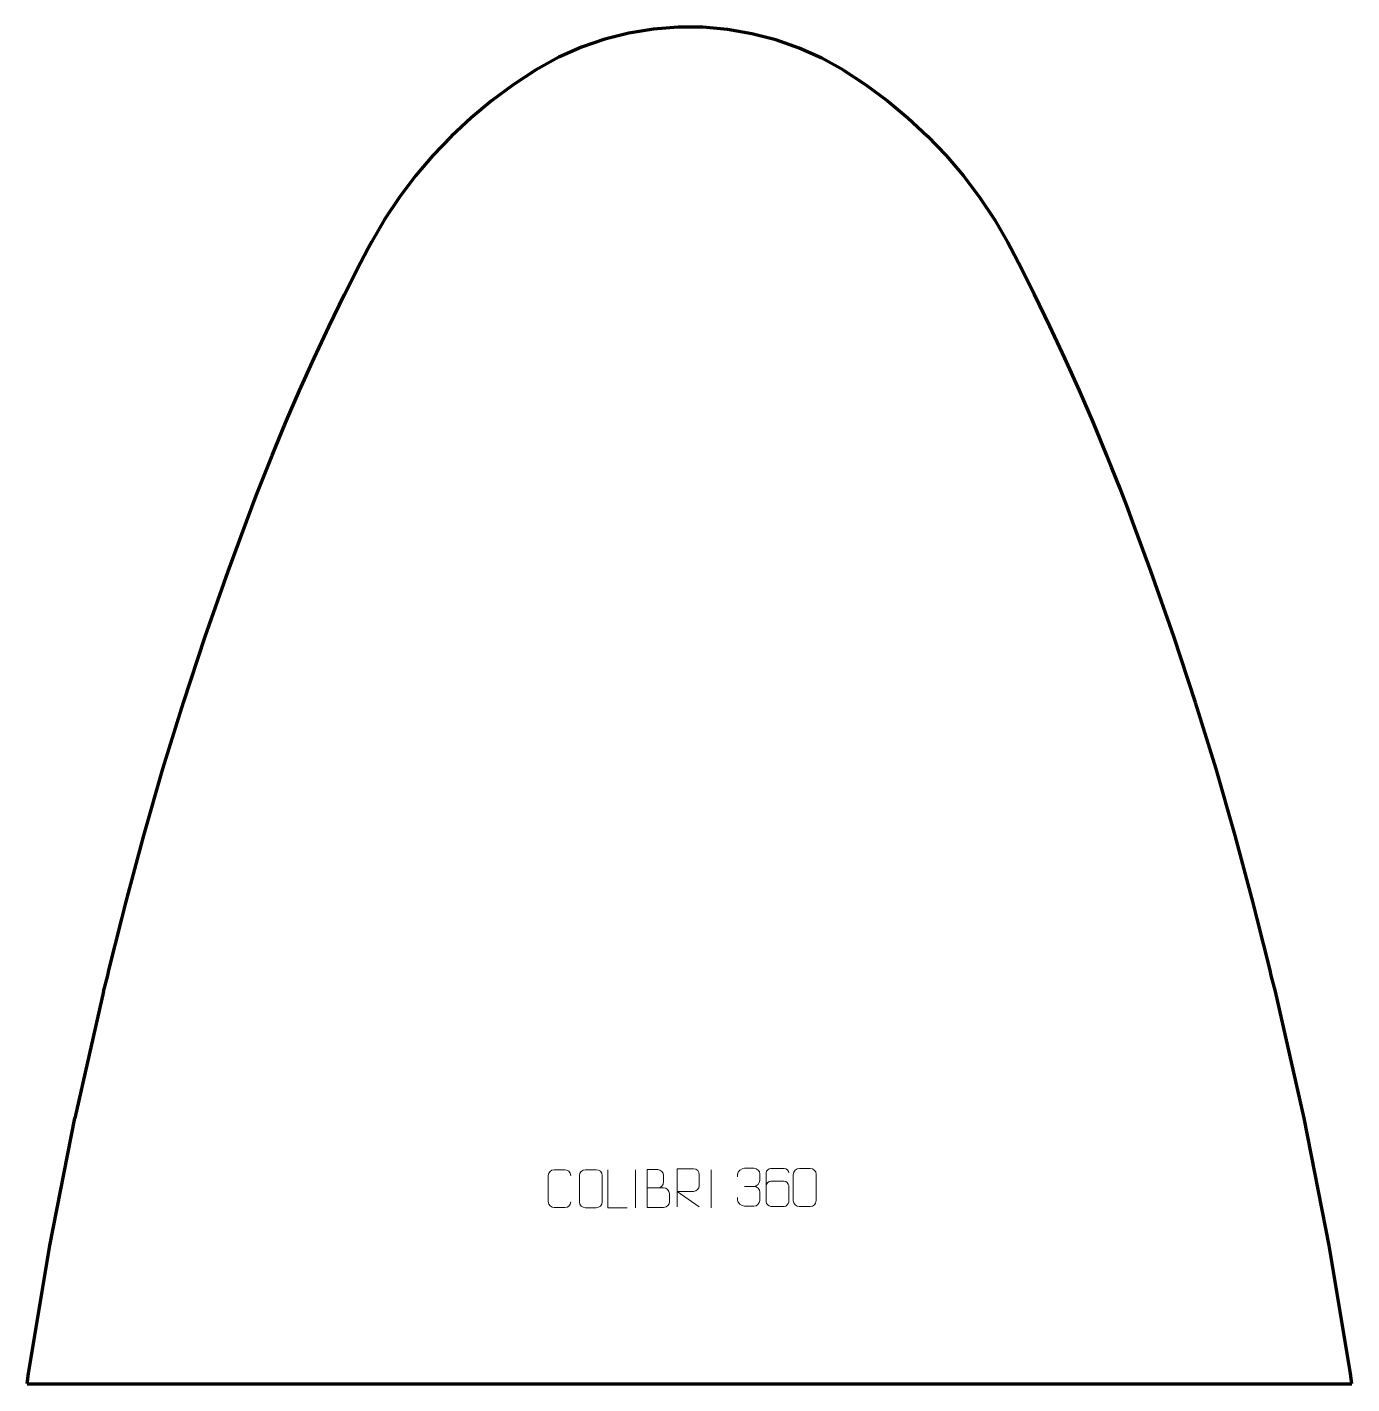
# Model space of a CAD drawing. Header units: millimetres. Extents: x -448 to 425, y 795 to 1689.
import ezdxf

# ---------------------------------------------------------------- set-up
doc = ezdxf.new("R2010")
doc.units = ezdxf.units.MM
doc.header["$MEASUREMENT"] = 0
doc.layers.add('layer 1', color=7, linetype='Continuous')

msp = doc.modelspace()

# ---------------------------------------------------------------- linework, layer by layer
at = {"layer": 'layer 1', "color": 242, "lineweight": 106}
for points in [[(-67.0173, 1681.0684), (-67.0173, 1681.0684), (-82.4561, 1675.7924), (-82.4561, 1675.7924)], [(-51.1927, 1685.0378), (-51.1927, 1685.0378), (-67.0173, 1681.0684), (-67.0173, 1681.0684)], [(-35.0912, 1687.6735), (-35.0912, 1687.6735), (-51.1927, 1685.0378), (-51.1927, 1685.0378)], [(-18.8264, 1688.9557), (-18.8264, 1688.9557), (-35.0912, 1687.6735), (-35.0912, 1687.6735)], [(-2.5112, 1688.8768), (-2.5112, 1688.8768), (-18.8264, 1688.9557), (-18.8264, 1688.9557)], [(13.7394, 1687.437), (13.7394, 1687.437), (-2.5112, 1688.8768), (-2.5112, 1688.8768)], [(29.8148, 1684.6463), (29.8148, 1684.6463), (13.7394, 1687.437), (13.7394, 1687.437)], [(45.6008, 1680.5233), (45.6008, 1680.5233), (29.8148, 1684.6463), (29.8148, 1684.6463)], [(60.9864, 1675.0985), (60.9864, 1675.0985), (45.6008, 1680.5233), (45.6008, 1680.5233)], [(-82.4561, 1675.7924), (-82.4561, 1675.7924), (-97.4002, 1669.2462), (-97.4002, 1669.2462)], [(75.8675, 1668.4088), (75.8675, 1668.4088), (60.9864, 1675.0985), (60.9864, 1675.0985)], [(-97.4002, 1669.2462), (-97.4002, 1669.2462), (-112.7155, 1660.4999), (-112.7155, 1660.4999)], [(90.1377, 1660.4999), (90.1377, 1660.4999), (75.8675, 1668.4088), (75.8675, 1668.4088)], [(-112.7155, 1660.4999), (-112.7155, 1660.4999), (-127.4978, 1650.8834), (-127.4978, 1650.8834)], [(90.1377, 1660.4999), (90.1377, 1660.4999), (104.9212, 1650.8834), (104.9212, 1650.8834)], [(-127.4978, 1650.8834), (-127.4978, 1650.8834), (-141.6988, 1640.4262), (-141.6988, 1640.4262)], [(104.9212, 1650.8834), (104.9212, 1650.8834), (119.1223, 1640.4262), (119.1223, 1640.4262)], [(-141.6988, 1640.4262), (-141.6988, 1640.4262), (-155.2735, 1629.1662), (-155.2735, 1629.1662)], [(119.1223, 1640.4262), (119.1223, 1640.4262), (132.6969, 1629.1662), (132.6969, 1629.1662)], [(-155.2735, 1629.1662), (-155.2735, 1629.1662), (-168.1729, 1617.1403), (-168.1729, 1617.1403)], [(132.6969, 1629.1662), (132.6969, 1629.1662), (145.5947, 1617.1403), (145.5947, 1617.1403)], [(-168.1729, 1617.1403), (-168.1729, 1617.1403), (-180.3549, 1604.3876), (-180.3549, 1604.3876)], [(145.5947, 1617.1403), (145.5947, 1617.1403), (157.7783, 1604.3876), (157.7783, 1604.3876)], [(-180.3549, 1604.3876), (-180.3549, 1604.3876), (-191.7799, 1590.9533), (-191.7799, 1590.9533)], [(157.7783, 1604.3876), (157.7783, 1604.3876), (169.2017, 1590.9533), (169.2017, 1590.9533)], [(-191.7799, 1590.9533), (-191.7799, 1590.9533), (-202.4074, 1576.8782), (-202.4074, 1576.8782)], [(169.2017, 1590.9533), (169.2017, 1590.9533), (179.8296, 1576.8782), (179.8296, 1576.8782)], [(-202.4074, 1576.8782), (-202.4074, 1576.8782), (-212.2032, 1562.2138), (-212.2032, 1562.2138)], [(179.8296, 1576.8782), (179.8296, 1576.8782), (189.6271, 1562.2138), (189.6271, 1562.2138)], [(-212.2032, 1562.2138), (-212.2032, 1562.2138), (-220.7015, 1547.7457), (-220.7015, 1547.7457)], [(189.6271, 1562.2138), (189.6271, 1562.2138), (198.1237, 1547.7457), (198.1237, 1547.7457)], [(-223.0405, 1543.2876), (-223.0405, 1543.2876), (-220.7015, 1547.7457), (-220.7015, 1547.7457)], [(198.1237, 1547.7457), (198.1237, 1547.7457), (198.5583, 1547.0075), (198.5583, 1547.0075)], [(198.5583, 1547.0075), (198.5583, 1547.0075), (200.4623, 1543.2876), (200.4623, 1543.2876)], [(-228.0913, 1533.6563), (-228.0913, 1533.6563), (-223.0405, 1543.2876), (-223.0405, 1543.2876)], [(205.513, 1533.6563), (205.513, 1533.6563), (200.4623, 1543.2876), (200.4623, 1543.2876)], [(-238.5997, 1512.8672), (-238.5997, 1512.8672), (-228.0913, 1533.6563), (-228.0913, 1533.6563)], [(216.0231, 1512.8672), (216.0231, 1512.8672), (205.513, 1533.6563), (205.513, 1533.6563)], [(-248.7971, 1491.9216), (-248.7971, 1491.9216), (-238.5997, 1512.8672), (-238.5997, 1512.8672)], [(226.2205, 1491.9216), (226.2205, 1491.9216), (216.0231, 1512.8672), (216.0231, 1512.8672)], [(-258.6791, 1470.8271), (-258.6791, 1470.8271), (-248.7971, 1491.9216), (-248.7971, 1491.9216)], [(236.1013, 1470.8271), (236.1013, 1470.8271), (226.2205, 1491.9216), (226.2205, 1491.9216)], [(-268.2444, 1449.5859), (-268.2444, 1449.5859), (-258.6791, 1470.8271), (-258.6791, 1470.8271)], [(245.6662, 1449.5859), (245.6662, 1449.5859), (236.1013, 1470.8271), (236.1013, 1470.8271)], [(-277.4894, 1428.2045), (-277.4894, 1428.2045), (-268.2444, 1449.5859), (-268.2444, 1449.5859)], [(254.9128, 1428.2045), (254.9128, 1428.2045), (245.6662, 1449.5859), (245.6662, 1449.5859)], [(-286.4133, 1406.6852), (-286.4133, 1406.6852), (-277.4894, 1428.2045), (-277.4894, 1428.2045)], [(263.8371, 1406.6852), (263.8371, 1406.6852), (254.9128, 1428.2045), (254.9128, 1428.2045)], [(-289.4177, 1399.1223), (-289.4177, 1399.1223), (-286.4133, 1406.6852), (-286.4133, 1406.6852)], [(266.8411, 1399.1223), (266.8411, 1399.1223), (263.8371, 1406.6852), (263.8371, 1406.6852)], [(-296.7932, 1380.3579), (-296.7932, 1380.3579), (-289.4177, 1399.1223), (-289.4177, 1399.1223)], [(272.437, 1385.0371), (272.437, 1385.0371), (266.8411, 1399.1223), (266.8411, 1399.1223)], [(-303.2891, 1363.261), (-303.2891, 1363.261), (-296.7932, 1380.3579), (-296.7932, 1380.3579)], [(274.215, 1380.3579), (274.215, 1380.3579), (272.437, 1385.0371), (272.437, 1385.0371)], [(276.8882, 1373.5576), (276.8882, 1373.5576), (274.215, 1380.3579), (274.215, 1380.3579)], [(280.7125, 1363.261), (280.7125, 1363.261), (276.8882, 1373.5576), (276.8882, 1373.5576)], [(-315.3967, 1330.6683), (-315.3967, 1330.6683), (-303.2891, 1363.261), (-303.2891, 1363.261)], [(292.8201, 1330.6683), (292.8201, 1330.6683), (280.7125, 1363.261), (280.7125, 1363.261)], [(-330.5229, 1287.4867), (-330.5229, 1287.4867), (-315.3967, 1330.6683), (-315.3967, 1330.6683)], [(307.9463, 1287.4867), (307.9463, 1287.4867), (292.8201, 1330.6683), (292.8201, 1330.6683)], [(-344.8361, 1244.0279), (-344.8361, 1244.0279), (-330.5229, 1287.4867), (-330.5229, 1287.4867)], [(322.2595, 1244.0279), (322.2595, 1244.0279), (307.9463, 1287.4867), (307.9463, 1287.4867)], [(-358.3335, 1200.3102), (-358.3335, 1200.3102), (-344.8361, 1244.0279), (-344.8361, 1244.0279)], [(335.7553, 1200.3102), (335.7553, 1200.3102), (322.2595, 1244.0279), (322.2595, 1244.0279)], [(-371.0074, 1156.3465), (-371.0074, 1156.3465), (-358.3335, 1200.3102), (-358.3335, 1200.3102)], [(348.4295, 1156.3465), (348.4295, 1156.3465), (335.7553, 1200.3102), (335.7553, 1200.3102)], [(-382.8539, 1112.1524), (-382.8539, 1112.1524), (-371.0074, 1156.3465), (-371.0074, 1156.3465)], [(360.2761, 1112.1524), (360.2761, 1112.1524), (348.4295, 1156.3465), (348.4295, 1156.3465)], [(-385.4397, 1101.6281), (-385.4397, 1101.6281), (-382.8539, 1112.1524), (-382.8539, 1112.1524)], [(362.8615, 1101.6281), (362.8615, 1101.6281), (360.2761, 1112.1524), (360.2761, 1112.1524)], [(-393.8701, 1067.7448), (-393.8701, 1067.7448), (-385.4397, 1101.6281), (-385.4397, 1101.6281)], [(371.2923, 1067.7448), (371.2923, 1067.7448), (362.8615, 1101.6281), (362.8615, 1101.6281)], [(-397.418, 1053.6267), (-397.418, 1053.6267), (-394.7005, 1064.0908), (-394.7005, 1064.0908)], [(-394.7005, 1064.0908), (-394.7005, 1064.0908), (-393.8701, 1067.7448), (-393.8701, 1067.7448)], [(372.124, 1064.0908), (372.124, 1064.0908), (371.2923, 1067.7448), (371.2923, 1067.7448)], [(374.8402, 1053.6267), (374.8402, 1053.6267), (372.124, 1064.0908), (372.124, 1064.0908)], [(-397.418, 1053.6267), (-397.418, 1053.6267), (-416.419, 970.2472), (-416.419, 970.2472)], [(393.8424, 970.2472), (393.8424, 970.2472), (374.8402, 1053.6267), (374.8402, 1053.6267)], [(-406.1801, 1015.1727), (-406.1801, 1015.1727), (-406.2874, 1015.1727), (-406.2874, 1015.1727)], [(383.6035, 1015.1727), (383.6035, 1015.1727), (383.7112, 1015.1727), (383.7112, 1015.1727)], [(-432.922, 886.3373), (-432.922, 886.3373), (-416.419, 970.2472), (-416.419, 970.2472)], [(410.3438, 886.3373), (410.3438, 886.3373), (393.8424, 970.2472), (393.8424, 970.2472)], [(-446.9096, 801.9729), (-446.9096, 801.9729), (-432.922, 886.3373), (-432.922, 886.3373)], [(424.3331, 801.9729), (424.3331, 801.9729), (410.3438, 886.3373), (410.3438, 886.3373)], [(-447.8304, 795.1742), (-447.8304, 795.1742), (-446.9096, 801.9729), (-446.9096, 801.9729)], [(425.2522, 795.1742), (425.2522, 795.1742), (424.3331, 801.9729), (424.3331, 801.9729)], [(-447.8304, 795.1742), (-447.8304, 795.1742), (425.2522, 795.1742), (425.2522, 795.1742)]]:
    msp.add_open_spline(points, degree=3, dxfattribs=at)
at = {"layer": 'layer 1', "color": 250, "lineweight": 9}
for points, knots in [([(-89.5032, 915.0717), (-89.643, 912.7483), (-91.3202, 911.2687), (-93.4679, 911.2579), (-93.4679, 911.2579), (-95.7998, 911.2583), (-98.1317, 911.2583), (-100.4632, 911.2579), (-100.4632, 911.2579), (-102.3882, 911.1525), (-104.3603, 913.037), (-104.3491, 915.0543), (-104.3491, 915.0543), (-104.3487, 920.8244), (-104.3487, 926.5941), (-104.3491, 932.3634), (-104.3491, 932.3634), (-104.3449, 934.5015), (-102.5982, 936.2207), (-100.4458, 936.2072), (-100.4458, 936.2072), (-98.1201, 936.2072), (-95.794, 936.2072), (-93.4679, 936.2072), (-93.4679, 936.2072), (-91.5213, 936.2427), (-89.5299, 934.7512), (-89.5032, 932.3136)], [0, 0, 0, 0, 0.125, 0.125, 0.125, 0.125, 0.25, 0.25, 0.25, 0.25, 0.375, 0.375, 0.375, 0.375, 0.5, 0.5, 0.5, 0.5, 0.625, 0.625, 0.625, 0.625, 0.75, 0.75, 0.75, 0.75, 1, 1, 1, 1]), ([(-79.8693, 936.2297), (-77.5032, 936.2297), (-75.1367, 936.2297), (-72.7702, 936.2297), (-72.7702, 936.2297), (-70.7897, 936.2653), (-68.7637, 934.771), (-68.7366, 932.3289), (-68.7366, 932.3289), (-68.737, 926.5715), (-68.737, 920.8137), (-68.7366, 915.0555), (-68.7366, 915.0555), (-68.8787, 912.7279), (-70.5851, 911.2456), (-72.7702, 911.2348), (-72.7702, 911.2348), (-75.1426, 911.2352), (-77.515, 911.2352), (-79.887, 911.2348), (-79.887, 911.2348), (-81.8455, 911.1292), (-83.8519, 913.0171), (-83.8405, 915.0381), (-83.8405, 915.0381), (-83.8401, 920.8187), (-83.8401, 926.599), (-83.8405, 932.3788), (-83.8405, 932.3788), (-83.8362, 934.5208), (-82.0591, 936.2433), (-79.8693, 936.2297)], [0, 0, 0, 0, 0.11111111, 0.11111111, 0.11111111, 0.11111111, 0.22222222, 0.22222222, 0.22222222, 0.22222222, 0.33333333, 0.33333333, 0.33333333, 0.33333333, 0.44444444, 0.44444444, 0.44444444, 0.44444444, 0.55555556, 0.55555556, 0.55555556, 0.55555556, 0.66666667, 0.66666667, 0.66666667, 0.66666667, 0.77777778, 0.77777778, 0.77777778, 0.77777778, 1, 1, 1, 1]), ([(-52.2623, 911.2154), (-52.2623, 911.2154), (-65.2114, 911.2154), (-65.2114, 911.2154), (-65.2114, 911.2154), (-65.2114, 911.2154), (-65.2114, 936.169), (-65.2114, 936.169)], [0, 0, 0, 0, 0.33333333, 0.33333333, 0.33333333, 0.33333333, 1, 1, 1, 1]), ([(-39.2388, 924.3283), (-35.6002, 924.3287), (-32.0131, 924.3287), (-28.3737, 924.3283), (-28.3737, 924.3283), (-26.3983, 924.311), (-24.4747, 922.5749), (-24.4747, 920.5253), (-24.4747, 920.5253), (-24.4751, 919.3967), (-24.4751, 916.3473), (-24.4747, 915.2184), (-24.4747, 915.2184), (-24.4571, 913.3605), (-25.9992, 911.3466), (-28.3207, 911.3635), (-28.3207, 911.3635), (-31.9605, 911.3639), (-35.5999, 911.3639), (-39.2388, 911.3635), (-39.2388, 911.3635), (-39.2388, 919.6818), (-39.2388, 927.9996), (-39.2388, 936.3171), (-39.2388, 936.3171), (-36.8651, 936.3171), (-34.491, 936.3171), (-32.1168, 936.3171), (-32.1168, 936.3171), (-30.436, 936.3347), (-28.3392, 934.4242), (-28.3215, 932.4618), (-28.3215, 932.4618), (-28.3219, 930.3957), (-28.3219, 930.2497), (-28.3215, 928.1832), (-28.3215, 928.1832), (-28.3042, 926.1171), (-30.1587, 924.311), (-32.1687, 924.3283)], [0, 0, 0, 0, 0.09090909, 0.09090909, 0.09090909, 0.09090909, 0.18181818, 0.18181818, 0.18181818, 0.18181818, 0.27272727, 0.27272727, 0.27272727, 0.27272727, 0.36363636, 0.36363636, 0.36363636, 0.36363636, 0.45454545, 0.45454545, 0.45454545, 0.45454545, 0.54545455, 0.54545455, 0.54545455, 0.54545455, 0.63636364, 0.63636364, 0.63636364, 0.63636364, 0.72727273, 0.72727273, 0.72727273, 0.72727273, 0.81818182, 0.81818182, 0.81818182, 0.81818182, 1, 1, 1, 1]), ([(-19.5007, 911.8516), (-19.5007, 911.8516), (-19.5007, 936.8051), (-19.5007, 936.8051), (-19.5007, 936.8051), (-15.9059, 936.8051), (-12.3104, 936.8051), (-8.7152, 936.8051), (-8.7152, 936.8051), (-6.3899, 936.7674), (-4.8326, 935.2774), (-4.8367, 932.911), (-4.8367, 932.911), (-4.8371, 930.8755), (-4.8371, 927.8161), (-4.8367, 925.7801), (-4.8367, 925.7801), (-4.8432, 923.9046), (-6.6555, 921.9628), (-8.665, 921.9437), (-8.665, 921.9437), (-8.665, 921.9437), (-19.5007, 921.9437), (-19.5007, 921.9437), (-19.5007, 921.9437), (-19.5007, 921.9437), (-4.846, 911.8516), (-4.846, 911.8516)], [0, 0, 0, 0, 0.125, 0.125, 0.125, 0.125, 0.25, 0.25, 0.25, 0.25, 0.375, 0.375, 0.375, 0.375, 0.5, 0.5, 0.5, 0.5, 0.625, 0.625, 0.625, 0.625, 0.75, 0.75, 0.75, 0.75, 1, 1, 1, 1]), ([(20.3081, 931.4974), (20.3081, 931.4974), (20.3081, 933.3546), (20.3081, 933.3546), (20.3081, 933.3546), (20.2938, 935.0965), (22.9583, 937.2146), (25.0174, 937.1919), (25.0174, 937.1919), (27.0815, 937.1919), (29.1455, 937.1919), (31.2092, 937.1919), (31.2092, 937.1919), (33.4037, 937.2007), (35.002, 935.3539), (35.0464, 933.4418), (35.0464, 933.4418), (35.046, 932.0067), (35.046, 930.5716), (35.0464, 929.1361), (35.0464, 929.1361), (34.9978, 927.4826), (33.3952, 925.2526), (31.1969, 925.2626), (31.1969, 925.2626), (33.4006, 925.2514), (35.0086, 923.4482), (35.0626, 921.3887), (35.0626, 921.3887), (35.0622, 919.604), (35.0622, 917.8193), (35.0626, 916.0342), (35.0626, 916.0342), (35.0727, 913.9728), (33.0178, 912.2097), (31.1969, 912.2178), (31.1969, 912.2178), (29.1316, 912.2181), (27.0664, 912.2181), (25.0008, 912.2178), (25.0008, 912.2178), (22.8322, 912.2293), (20.3012, 914.6295), (20.2826, 916.0913), (20.2826, 916.0913), (20.2826, 916.0913), (20.2826, 917.9999), (20.2826, 917.9999)], [0, 0, 0, 0, 0.07692308, 0.07692308, 0.07692308, 0.07692308, 0.15384615, 0.15384615, 0.15384615, 0.15384615, 0.23076923, 0.23076923, 0.23076923, 0.23076923, 0.30769231, 0.30769231, 0.30769231, 0.30769231, 0.38461538, 0.38461538, 0.38461538, 0.38461538, 0.46153846, 0.46153846, 0.46153846, 0.46153846, 0.53846154, 0.53846154, 0.53846154, 0.53846154, 0.61538462, 0.61538462, 0.61538462, 0.61538462, 0.69230769, 0.69230769, 0.69230769, 0.69230769, 0.76923077, 0.76923077, 0.76923077, 0.76923077, 0.84615385, 0.84615385, 0.84615385, 0.84615385, 1, 1, 1, 1]), ([(54.1181, 934.0874), (54.094, 935.4269), (52.7378, 937.0801), (51.1659, 937.0458), (51.1659, 937.0458), (48.1811, 937.0455), (45.1959, 937.0455), (42.2105, 937.0458), (42.2105, 937.0458), (40.9914, 937.0607), (39.2632, 935.6231), (39.2582, 934.0874), (39.2582, 934.0874), (39.2585, 927.7269), (39.2585, 921.3661), (39.2582, 915.0054), (39.2582, 915.0054), (39.2629, 913.8425), (40.9914, 912.0714), (42.2105, 912.047), (42.2105, 912.047), (45.1959, 912.0473), (48.1811, 912.0473), (51.1659, 912.047), (51.1659, 912.047), (52.444, 912.0908), (54.1137, 913.7053), (54.1181, 915.0054), (54.1181, 915.0054), (54.1181, 918.5887), (54.1181, 922.1718), (54.1181, 925.7545), (54.1181, 925.7545), (54.0796, 927.2327), (52.4969, 928.6656), (51.1659, 928.6636), (51.1659, 928.6636), (48.1811, 928.6639), (45.1959, 928.6639), (42.2105, 928.6636), (42.2105, 928.6636), (40.881, 928.6686), (39.238, 927.1613), (39.2797, 925.7328)], [0, 0, 0, 0, 0.08333333, 0.08333333, 0.08333333, 0.08333333, 0.16666667, 0.16666667, 0.16666667, 0.16666667, 0.25, 0.25, 0.25, 0.25, 0.33333333, 0.33333333, 0.33333333, 0.33333333, 0.41666667, 0.41666667, 0.41666667, 0.41666667, 0.5, 0.5, 0.5, 0.5, 0.58333333, 0.58333333, 0.58333333, 0.58333333, 0.66666667, 0.66666667, 0.66666667, 0.66666667, 0.75, 0.75, 0.75, 0.75, 0.83333333, 0.83333333, 0.83333333, 0.83333333, 1, 1, 1, 1]), ([(61.1075, 937.046), (63.4736, 937.046), (65.8401, 937.046), (68.2066, 937.046), (68.2066, 937.046), (70.1871, 937.0816), (72.2131, 935.5873), (72.2402, 933.1452), (72.2402, 933.1452), (72.2398, 927.3878), (72.2398, 921.63), (72.2402, 915.8718), (72.2402, 915.8718), (72.0981, 913.5442), (70.3917, 912.0619), (68.2066, 912.0511), (68.2066, 912.0511), (65.8342, 912.0515), (63.4618, 912.0515), (61.0898, 912.0511), (61.0898, 912.0511), (59.1313, 911.9455), (57.1249, 913.8334), (57.1363, 915.8544), (57.1363, 915.8544), (57.1367, 921.635), (57.1367, 927.4153), (57.1363, 933.1951), (57.1363, 933.1951), (57.1406, 935.3371), (58.9177, 937.0596), (61.1075, 937.046)], [0, 0, 0, 0, 0.11111111, 0.11111111, 0.11111111, 0.11111111, 0.22222222, 0.22222222, 0.22222222, 0.22222222, 0.33333333, 0.33333333, 0.33333333, 0.33333333, 0.44444444, 0.44444444, 0.44444444, 0.44444444, 0.55555556, 0.55555556, 0.55555556, 0.55555556, 0.66666667, 0.66666667, 0.66666667, 0.66666667, 0.77777778, 0.77777778, 0.77777778, 0.77777778, 1, 1, 1, 1])]:
    msp.add_open_spline(points, degree=3, knots=knots, dxfattribs=at)
for points in [[(-46.9262, 936.2178), (-46.9262, 936.2178), (-46.9262, 911.2437), (-46.9262, 911.2437)], [(3.0738, 936.2178), (3.0738, 936.2178), (3.0738, 911.2437), (3.0738, 911.2437)], [(25.0178, 925.2522), (25.0178, 925.2522), (31.2142, 925.2522), (31.2142, 925.2522)]]:
    msp.add_open_spline(points, degree=3, dxfattribs=at)

doc.saveas('drawing.dxf')
